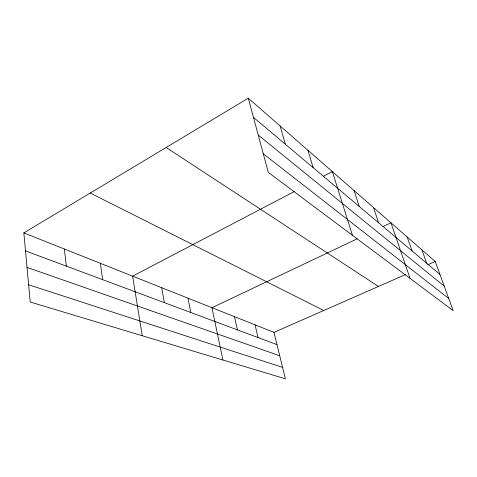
<?xml version="1.0" encoding="UTF-8"?>
<svg xmlns="http://www.w3.org/2000/svg" width="477" height="477" viewBox="0 0 477 477"><rect width="100%" height="100%" fill="white"/><g stroke="black" fill="none" stroke-linecap="round" stroke-linejoin="round"><path stroke-width="0.72" d="M23.85 232.895L273.983 332.368L285.389 378.816L30.218 302.019L23.85 232.895L248.308 98.184L435.245 261.503L453.15 310.61L268.295 172.394L248.308 98.184M294.309 191.545L132.624 276.153L142.235 335.73M323.185 176.436L332.374 171.631L352.425 235.298M357.19 238.822L211.955 307.701L222.908 360.01M383.013 226.575L390.955 222.807L410.077 278.407M273.983 332.368L405.688 274.49M427.857 264.747L435.245 261.503M28.626 284.769L282.581 367.373M27.028 267.4L279.725 355.747M25.508 250.914L276.994 344.627M90.254 193.042L323.74 310.503M166.151 147.494L378.452 286.462M263.28 153.767L448.726 298.483M258.248 135.08L444.242 286.182M253.49 117.414L439.961 274.436M421.877 249.823L426.694 263.262M407.179 236.986L412.098 250.974M373.509 207.567L378.607 222.771M354.095 190.609L359.276 206.493M307.903 150.249L313.162 167.665M280.118 125.976L285.371 144.263M255.07 324.843L258.051 337.567M234.469 316.65L237.415 329.875M188.01 298.179L190.806 312.507M161.691 287.709L164.368 302.656M100.355 263.322L102.662 279.665M64.329 248.994L66.363 266.136"/></g></svg>
